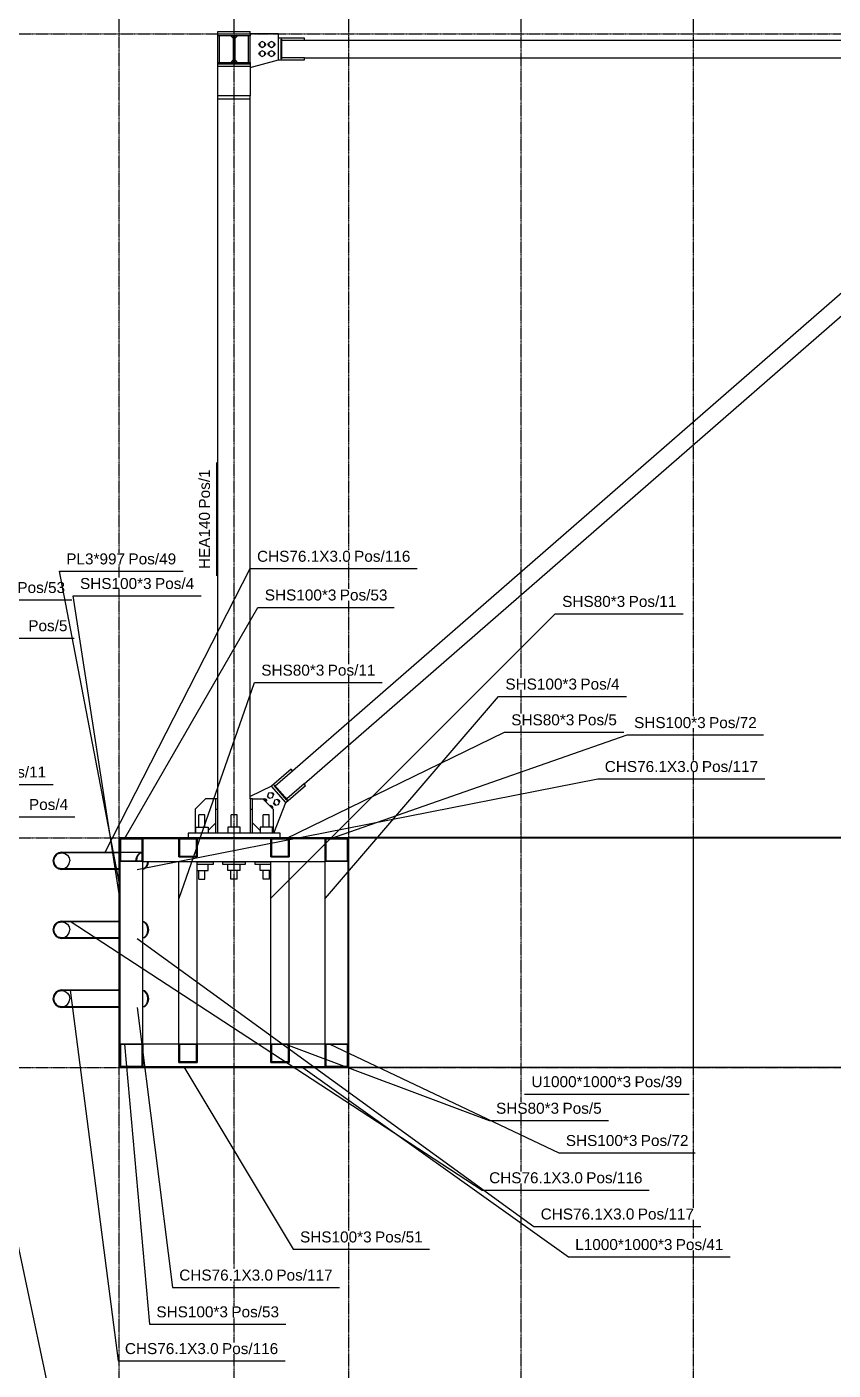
# Model space of a CAD drawing. Header units: millimetres. Extents: x -57554 to 16546, y 2142 to 98430.
# Drawn here: x -20998 to -17489, y 62188 to 68035 of the extents above; entities that cross this region are included whole.
import ezdxf

# ---------------------------------------------------------------- set-up
doc = ezdxf.new("R2010")
doc.units = ezdxf.units.MM
doc.linetypes.add('DXK_LINE_DOT3', pattern=[5.9187, 2.979, -0.9799, 0.9799, -0.9799])
doc.layers.add('S-Z2-A_TEXTUAL_ANNOTATION', color=7, linetype='Continuous')
doc.styles.add('Arial', font='ARIAL.TTF', dxfattribs={"height": 0.2})

msp = doc.modelspace()

# ---------------------------------------------------------------- linework, layer by layer
at = {"color": 1, "linetype": 'DXK_LINE_DOT3'}
for p, q in [((-20596.4, 58005), (-20596.4, 70505)), ((-20096.4, 58005), (-20096.4, 70505)), ((-19596.4, 58005), (-19596.4, 70505)), ((-18846.4, 58005), (-18846.4, 70505)), ((-18096.4, 58005), (-18096.4, 70505)), ((-32096.4, 68005), (-10096.4, 68005)), ((-32096.4, 64505), (-10096.4, 64505)), ((-32096.4, 63505), (-10096.4, 63505))]:
    msp.add_line(p, q, dxfattribs=at)
at = {"color": 2, "linetype": 'Continuous'}
for p, q in [((-20166.4, 68015), (-20026.4, 68015)), ((-20166.4, 68005), (-20166.4, 68015)), ((-20166.4, 67996.5), (-20166.4, 68005)), ((-20166.4, 68005), (-20026.4, 68005)), ((-20099.1, 67996.5), (-20166.4, 67996.5)), ((-20166.4, 67880.5), (-20166.4, 67996.5)), ((-20159.1, 67880.5), (-20159.1, 67996.5)), ((-20099.1, 67984.5), (-20111.1, 67996.5)), ((-20099.1, 67880.5), (-20099.1, 67996.5)), ((-20026.4, 67996.5), (-20093.6, 67996.5)), ((-20093.6, 67996.5), (-20093.6, 67880.5)), ((-20093.6, 67984.5), (-20081.6, 67996.5)), ((-20033.6, 67880.5), (-20033.6, 67996.5)), ((-20026.4, 68005), (-20026.4, 68015)), ((-20026.4, 68005), (-20026.4, 67996.5)), ((-19903.6, 68005), (-20026.4, 68005)), ((-20026.4, 67880.5), (-20026.4, 67996.5)), ((-19903.6, 67891), (-19903.6, 68005)), ((-19790.6, 67986), (-19903.6, 67986)), ((-19893.6, 67980.8), (-19893.6, 67896.2)), ((-19893.6, 67980.8), (-19890.6, 67980.8)), ((-19893.6, 67938.5), (-19890.6, 67938.5)), ((-19890.6, 67980.8), (-19890.6, 67896.2)), ((-19890.6, 67976.5), (-19790.6, 67976.5)), ((-19790.6, 67976.5), (-19790.6, 67986)), ((-19790.6, 67976.5), (-16645, 67976.5)), ((-20166.4, 67872), (-20166.4, 67880.5)), ((-20166.4, 67880.5), (-20099.1, 67880.5)), ((-20111.1, 67880.5), (-20099.1, 67892.5)), ((-20081.6, 67880.5), (-20093.6, 67892.5)), ((-20093.6, 67880.5), (-20026.4, 67880.5)), ((-20026.4, 67858.1), (-19903.6, 67891)), ((-20026.4, 67880.5), (-20026.4, 67872)), ((-19903.6, 67891), (-19790.6, 67891)), ((-19893.6, 67896.2), (-19890.6, 67896.2)), ((-19790.6, 67900.5), (-19890.6, 67900.5)), ((-19790.6, 67900.5), (-16645, 67900.5)), ((-19790.6, 67891), (-19790.6, 67900.5)), ((-20026.4, 67872), (-20166.4, 67872)), ((-20166.4, 67734.1), (-20166.4, 67872)), ((-20166.4, 67864.5), (-20026.4, 67864.5)), ((-20026.4, 67872), (-20026.4, 67734.1)), ((-20026.4, 67734.1), (-20166.4, 67734.1)), ((-20166.4, 67722), (-20166.4, 67734.1)), ((-20166.4, 64675), (-20166.4, 67722)), ((-20166.4, 67722), (-20026.4, 67722)), ((-20026.4, 67722), (-20026.4, 67734.1)), ((-20026.4, 64675), (-20026.4, 67722)), ((-19841.7, 64797.3), (-16598, 67623.6)), ((-19791.7, 64739.9), (-16548, 67566.2)), ((-19847.9, 64804.4), (-19933.1, 64730.2)), ((-19917.1, 64731.6), (-19841.7, 64797.3)), ((-19841.7, 64797.3), (-19847.9, 64804.4)), ((-19933.1, 64730.2), (-20026.4, 64684.6)), ((-19870.7, 64658.6), (-19933.1, 64730.2)), ((-19922.2, 64732.8), (-19919.9, 64734.8)), ((-19866.6, 64669.1), (-19922.2, 64732.8)), ((-19864.4, 64671.1), (-19919.9, 64734.8)), ((-19870.7, 64658.6), (-19785.5, 64732.8)), ((-19791.7, 64739.9), (-19867.1, 64674.3)), ((-19785.5, 64732.8), (-19791.7, 64739.9)), ((-20221.4, 64675), (-20266.4, 64630)), ((-20176.4, 64675), (-20221.4, 64675)), ((-20166.4, 64675), (-20176.4, 64675)), ((-20176.4, 64525), (-20176.4, 64675)), ((-20166.4, 64525), (-20166.4, 64675)), ((-20026.4, 64675), (-20026.4, 64525)), ((-20016.4, 64675), (-20026.4, 64675)), ((-20016.4, 64675), (-19971.4, 64675)), ((-20016.4, 64525), (-20016.4, 64675)), ((-19971.4, 64675), (-19926.4, 64630)), ((-19894.4, 64701), (-19892.1, 64702.9)), ((-19866.6, 64669.1), (-19864.4, 64671.1)), ((-20266.4, 64630), (-20266.4, 64525)), ((-20176.4, 64630), (-20166.4, 64630)), ((-20026.4, 64630), (-20016.4, 64630)), ((-19926.4, 64630), (-19926.4, 64525)), ((-19923.6, 64525), (-19870.7, 64658.6)), ((-20263.4, 64552), (-20209.4, 64552)), ((-20263.4, 64525), (-20263.4, 64552)), ((-20223.4, 64605), (-20249.4, 64605)), ((-20249.4, 64552), (-20249.4, 64605)), ((-20223.4, 64552), (-20223.4, 64605)), ((-20209.4, 64537), (-20176.4, 64570)), ((-20209.4, 64552), (-20209.4, 64525)), ((-20069.4, 64552), (-20123.4, 64552)), ((-20123.4, 64552), (-20123.4, 64525)), ((-20083.4, 64605), (-20109.4, 64605)), ((-20109.4, 64552), (-20109.4, 64605)), ((-20083.4, 64552), (-20083.4, 64605)), ((-20069.4, 64525), (-20069.4, 64552)), ((-20016.4, 64570), (-19983.4, 64537)), ((-19929.4, 64552), (-19983.4, 64552)), ((-19983.4, 64552), (-19983.4, 64525)), ((-19943.4, 64605), (-19969.4, 64605)), ((-19969.4, 64552), (-19969.4, 64605)), ((-19943.4, 64552), (-19943.4, 64605)), ((-19929.4, 64525), (-19929.4, 64552)), ((-20596.4, 64503.5), (-20596.4, 64506.5)), ((-20596.4, 64506.5), (-19596.4, 64506.5)), ((-20593.4, 64505), (-20596.4, 64505)), ((-20596.4, 64505), (-20596.4, 63508)), ((-20596.4, 63505), (-20596.4, 64505)), ((-20596.4, 64505), (-20593.4, 64505)), ((-20596.4, 64503.5), (-19596.4, 64503.5)), ((-20593.4, 63508), (-20593.4, 64505)), ((-20593.4, 64505), (-20593.4, 63508)), ((-20593.4, 64402), (-20593.4, 64502)), ((-20593.4, 64502), (-20493.4, 64502)), ((-20496.4, 64499), (-20590.4, 64499)), ((-20590.4, 64499), (-20590.4, 64405)), ((-20496.4, 64405), (-20496.4, 64499)), ((-20493.4, 64502), (-20493.4, 64402)), ((-20493.4, 64502), (-20336.4, 64502)), ((-20336.4, 64422), (-20336.4, 64502)), ((-20336.4, 64502), (-20256.4, 64502)), ((-20259.4, 64499), (-20333.4, 64499)), ((-20333.4, 64499), (-20333.4, 64425)), ((-19896.4, 64525), (-20296.4, 64525)), ((-20296.4, 64525), (-20296.4, 64506.5)), ((-20259.4, 64425), (-20259.4, 64499)), ((-20256.4, 64502), (-19936.4, 64502)), ((-20256.4, 64502), (-20256.4, 64422)), ((-20249.4, 64502), (-20249.4, 64503.5)), ((-20223.4, 64502), (-20223.4, 64503.5)), ((-20109.4, 64502), (-20109.4, 64503.5)), ((-20083.4, 64502), (-20083.4, 64503.5)), ((-19969.4, 64502), (-19969.4, 64503.5)), ((-19943.4, 64502), (-19943.4, 64503.5)), ((-19936.4, 64422), (-19936.4, 64502)), ((-19936.4, 64502), (-19856.4, 64502)), ((-19859.4, 64499), (-19933.4, 64499)), ((-19933.4, 64499), (-19933.4, 64425)), ((-19896.4, 64506.5), (-19896.4, 64525)), ((-19859.4, 64425), (-19859.4, 64499)), ((-19856.4, 64502), (-19856.4, 64422)), ((-19856.4, 64502), (-19699.4, 64502)), ((-19699.4, 64402), (-19699.4, 64502)), ((-19699.4, 64502), (-19599.4, 64502)), ((-19602.4, 64499), (-19696.4, 64499)), ((-19696.4, 64499), (-19696.4, 64405)), ((-19602.4, 64405), (-19602.4, 64499)), ((-19599.4, 63508), (-19599.4, 64505)), ((-19599.4, 64505), (-19596.4, 64505)), ((-19599.4, 64502), (-19599.4, 64402)), ((-18096.4, 64506.5), (-19596.4, 64506.5)), ((-19596.4, 64506.5), (-19596.4, 64503.5)), ((-19596.4, 64503.5), (-19596.4, 64506.5)), ((-18096.4, 64505), (-19596.4, 64505)), ((-19596.4, 63505), (-19596.4, 64505)), ((-19596.4, 63505), (-19596.4, 64505)), ((-18096.4, 64503.5), (-19596.4, 64503.5)), ((-16596.4, 64506.5), (-18096.4, 64506.5)), ((-18096.4, 64506.5), (-18096.4, 64503.5)), ((-18096.4, 64506.5), (-18096.4, 64503.5)), ((-16596.4, 64505), (-18096.4, 64505)), ((-18096.4, 63505), (-18096.4, 64505)), ((-18096.4, 63505), (-18096.4, 64505)), ((-16596.4, 64503.5), (-18096.4, 64503.5)), ((-20846.4, 64443.1), (-20860.9, 64440.2)), ((-20859.8, 64437.4), (-20846.4, 64440.1)), ((-20846.4, 64443.1), (-20596.4, 64443.1)), ((-20846.4, 64440.1), (-20833, 64437.4)), ((-20596.4, 64440.1), (-20846.4, 64440.1)), ((-20833, 64437.4), (-20821.6, 64429.8)), ((-20596.4, 64443.1), (-20596.4, 64440.1)), ((-20590.4, 64443.1), (-20496.4, 64443.1)), ((-20521.3, 64419.6), (-20515.5, 64431.9)), ((-20515.5, 64431.9), (-20506.7, 64440.2)), ((-20505.9, 64437.4), (-20514, 64429.8)), ((-20506.7, 64440.2), (-20496.4, 64443.1)), ((-20496.4, 64440.1), (-20505.9, 64437.4)), ((-20846.4, 64369.9), (-20859.8, 64372.6)), ((-20846.4, 64369.9), (-20833, 64372.6)), ((-20833, 64372.6), (-20821.6, 64380.2)), ((-20821.6, 64429.8), (-20814, 64418.4)), ((-20821.6, 64380.2), (-20814, 64391.6)), ((-20814, 64418.4), (-20811.3, 64405)), ((-20814, 64391.6), (-20811.3, 64405)), ((-20493.4, 64402), (-20593.4, 64402)), ((-20590.4, 64405), (-20496.4, 64405)), ((-20523.4, 64405), (-20521.3, 64419.6)), ((-20519.4, 64418.4), (-20521.3, 64405)), ((-20514, 64429.8), (-20519.4, 64418.4)), ((-20493.4, 63608), (-20493.4, 64402)), ((-20493.4, 64402), (-19699.4, 64402)), ((-20493.4, 64370.8), (-20486.8, 64372.6)), ((-20486.8, 64372.6), (-20478.8, 64380.2)), ((-20477.3, 64378.1), (-20486, 64369.8)), ((-20478.8, 64380.2), (-20473.4, 64391.6)), ((-20471.4, 64390.4), (-20477.3, 64378.1)), ((-20473.4, 64391.6), (-20471.9, 64402)), ((-20469.8, 64402), (-20471.4, 64390.4)), ((-20336.4, 64422), (-20256.4, 64422)), ((-20336.4, 63608), (-20336.4, 64402)), ((-20333.4, 64425), (-20259.4, 64425)), ((-20256.4, 63608), (-20256.4, 64402)), ((-20186.4, 64400), (-20256.4, 64400)), ((-20256.4, 64390), (-20186.4, 64390)), ((-20249.9, 64400), (-20249.9, 64402)), ((-20222.9, 64400), (-20222.9, 64402)), ((-20209.4, 64363), (-20209.4, 64390)), ((-20186.4, 64390), (-20186.4, 64400)), ((-20046.4, 64400), (-20146.4, 64400)), ((-20146.4, 64400), (-20146.4, 64390)), ((-20146.4, 64390), (-20046.4, 64390)), ((-20123.4, 64363), (-20123.4, 64390)), ((-20109.9, 64400), (-20109.9, 64402)), ((-20082.9, 64400), (-20082.9, 64402)), ((-20069.4, 64363), (-20069.4, 64390)), ((-20046.4, 64390), (-20046.4, 64400)), ((-19936.4, 64400), (-20006.4, 64400)), ((-20006.4, 64400), (-20006.4, 64390)), ((-20006.4, 64390), (-19936.4, 64390)), ((-19983.4, 64363), (-19983.4, 64390)), ((-19969.9, 64400), (-19969.9, 64402)), ((-19942.9, 64400), (-19942.9, 64402)), ((-19936.4, 64422), (-19856.4, 64422)), ((-19936.4, 63608), (-19936.4, 64402)), ((-19933.4, 64425), (-19859.4, 64425)), ((-19856.4, 63608), (-19856.4, 64402)), ((-19699.4, 63608), (-19699.4, 64402)), ((-19599.4, 64402), (-19699.4, 64402)), ((-19696.4, 64405), (-19602.4, 64405)), ((-20860.9, 64369.8), (-20846.4, 64366.9)), ((-20596.4, 64369.9), (-20846.4, 64369.9)), ((-20596.4, 64366.9), (-20846.4, 64366.9)), ((-20596.4, 64366.9), (-20596.4, 64369.9)), ((-20486, 64369.8), (-20493.4, 64367.8)), ((-20256.4, 64363), (-20255.5, 64363)), ((-20255.5, 64363), (-20209.4, 64363)), ((-20249.9, 64325), (-20249.9, 64363)), ((-20249.9, 64325), (-20222.9, 64325)), ((-20222.9, 64325), (-20222.9, 64363)), ((-20069.4, 64363), (-20123.4, 64363)), ((-20109.9, 64325), (-20109.9, 64363)), ((-20082.9, 64325), (-20109.9, 64325)), ((-20082.9, 64325), (-20082.9, 64363)), ((-19936.4, 64363), (-19983.4, 64363)), ((-19969.9, 64325), (-19969.9, 64363)), ((-19942.9, 64325), (-19969.9, 64325)), ((-19942.9, 64325), (-19942.9, 64363)), ((-20846.4, 64143.1), (-20860.9, 64140.2)), ((-20859.8, 64137.4), (-20846.4, 64140.1)), ((-20846.4, 64143.1), (-20596.4, 64143.1)), ((-20846.4, 64140.1), (-20833, 64137.4)), ((-20596.4, 64140.1), (-20846.4, 64140.1)), ((-20596.4, 64143.1), (-20596.4, 64140.1)), ((-20493.4, 64142.2), (-20486, 64140.2)), ((-20486.8, 64137.4), (-20493.4, 64139.2)), ((-20486, 64140.2), (-20477.3, 64131.9)), ((-20833, 64137.4), (-20821.6, 64129.8)), ((-20833, 64072.6), (-20821.6, 64080.2)), ((-20821.6, 64129.8), (-20814, 64118.4)), ((-20821.6, 64080.2), (-20814, 64091.6)), ((-20814, 64118.4), (-20811.3, 64105)), ((-20814, 64091.6), (-20811.3, 64105)), ((-20478.8, 64129.8), (-20486.8, 64137.4)), ((-20486.8, 64072.6), (-20478.8, 64080.2)), ((-20473.4, 64118.4), (-20478.8, 64129.8)), ((-20478.8, 64080.2), (-20473.4, 64091.6)), ((-20477.3, 64131.9), (-20471.4, 64119.6)), ((-20471.4, 64090.4), (-20477.3, 64078.1)), ((-20471.5, 64105), (-20473.4, 64118.4)), ((-20473.4, 64091.6), (-20471.5, 64105)), ((-20471.4, 64119.6), (-20469.3, 64105)), ((-20469.3, 64105), (-20471.4, 64090.4)), ((-20860.9, 64069.8), (-20846.4, 64066.9)), ((-20846.4, 64069.9), (-20859.8, 64072.6)), ((-20846.4, 64069.9), (-20833, 64072.6)), ((-20596.4, 64069.9), (-20846.4, 64069.9)), ((-20596.4, 64066.9), (-20846.4, 64066.9)), ((-20596.4, 64066.9), (-20596.4, 64069.9)), ((-20493.4, 64070.8), (-20486.8, 64072.6)), ((-20486, 64069.8), (-20493.4, 64067.8)), ((-20477.3, 64078.1), (-20486, 64069.8)), ((-20846.4, 63843.1), (-20860.9, 63840.2)), ((-20859.8, 63837.4), (-20846.4, 63840.1)), ((-20846.4, 63843.1), (-20596.4, 63843.1)), ((-20846.4, 63840.1), (-20833, 63837.4)), ((-20596.4, 63840.1), (-20846.4, 63840.1)), ((-20833, 63837.4), (-20821.6, 63829.8)), ((-20821.6, 63829.8), (-20814, 63818.4)), ((-20821.6, 63780.2), (-20814, 63791.6)), ((-20814, 63818.4), (-20811.3, 63805)), ((-20814, 63791.6), (-20811.3, 63805)), ((-20596.4, 63843.1), (-20596.4, 63840.1)), ((-20493.4, 63842.2), (-20486, 63840.2)), ((-20486.8, 63837.4), (-20493.4, 63839.2)), ((-20478.8, 63829.8), (-20486.8, 63837.4)), ((-20486, 63840.2), (-20477.3, 63831.9)), ((-20473.4, 63818.4), (-20478.8, 63829.8)), ((-20478.8, 63780.2), (-20473.4, 63791.6)), ((-20477.3, 63831.9), (-20471.4, 63819.6)), ((-20471.4, 63790.4), (-20477.3, 63778.1)), ((-20471.5, 63805), (-20473.4, 63818.4)), ((-20473.4, 63791.6), (-20471.5, 63805)), ((-20471.4, 63819.6), (-20469.3, 63805)), ((-20469.3, 63805), (-20471.4, 63790.4)), ((-20860.9, 63769.8), (-20846.4, 63766.9)), ((-20846.4, 63769.9), (-20859.8, 63772.6)), ((-20846.4, 63769.9), (-20833, 63772.6)), ((-20596.4, 63769.9), (-20846.4, 63769.9)), ((-20596.4, 63766.9), (-20846.4, 63766.9)), ((-20833, 63772.6), (-20821.6, 63780.2)), ((-20596.4, 63766.9), (-20596.4, 63769.9)), ((-20493.4, 63770.8), (-20486.8, 63772.6)), ((-20486, 63769.8), (-20493.4, 63767.8)), ((-20486.8, 63772.6), (-20478.8, 63780.2)), ((-20477.3, 63778.1), (-20486, 63769.8)), ((-20593.4, 63508), (-20593.4, 63608)), ((-20593.4, 63608), (-20493.4, 63608)), ((-20496.4, 63605), (-20590.4, 63605)), ((-20590.4, 63605), (-20590.4, 63511)), ((-20496.4, 63511), (-20496.4, 63605)), ((-20493.4, 63608), (-20493.4, 63508)), ((-20493.4, 63608), (-20336.4, 63608)), ((-20336.4, 63528), (-20336.4, 63608)), ((-20336.4, 63608), (-20256.4, 63608)), ((-20259.4, 63605), (-20333.4, 63605)), ((-20333.4, 63605), (-20333.4, 63531)), ((-20259.4, 63531), (-20259.4, 63605)), ((-20256.4, 63608), (-20256.4, 63528)), ((-20256.4, 63608), (-19936.4, 63608)), ((-19936.4, 63528), (-19936.4, 63608)), ((-19936.4, 63608), (-19856.4, 63608)), ((-19859.4, 63605), (-19933.4, 63605)), ((-19933.4, 63605), (-19933.4, 63531)), ((-19859.4, 63531), (-19859.4, 63605)), ((-19856.4, 63608), (-19856.4, 63528)), ((-19856.4, 63608), (-19699.4, 63608)), ((-19699.4, 63508), (-19699.4, 63608)), ((-19699.4, 63608), (-19599.4, 63608)), ((-19602.4, 63605), (-19696.4, 63605)), ((-19696.4, 63605), (-19696.4, 63511)), ((-19602.4, 63511), (-19602.4, 63605)), ((-19599.4, 63608), (-19599.4, 63508)), ((-20596.4, 63508), (-20593.4, 63508)), ((-19596.4, 63508), (-20596.4, 63508)), ((-20596.4, 63505), (-20596.4, 63508)), ((-19596.4, 63505), (-20596.4, 63505)), ((-20596.4, 63505), (-19596.4, 63505)), ((-20593.4, 63508), (-19599.4, 63508)), ((-20493.4, 63508), (-20593.4, 63508)), ((-20590.4, 63511), (-20496.4, 63511)), ((-20336.4, 63528), (-20256.4, 63528)), ((-20333.4, 63531), (-20259.4, 63531)), ((-19936.4, 63528), (-19856.4, 63528)), ((-19933.4, 63531), (-19859.4, 63531)), ((-19599.4, 63508), (-19699.4, 63508)), ((-19696.4, 63511), (-19602.4, 63511)), ((-19596.4, 63505), (-19596.4, 63508)), ((-18096.4, 63505), (-19596.4, 63505)), ((-16596.4, 63505), (-18096.4, 63505))]:
    msp.add_line(p, q, dxfattribs=at)
at = {"color": 6, "linetype": 'Continuous'}
for p, q in [((-19988.1, 67958.5), (-19987.6, 67961.2)), ((-19987.6, 67955.8), (-19988.1, 67958.5)), ((-19987.6, 67961.2), (-19986.1, 67963.4)), ((-19986.1, 67953.6), (-19987.6, 67955.8)), ((-19986.1, 67963.4), (-19984.6, 67964.4)), ((-19984.6, 67952.6), (-19986.1, 67953.6)), ((-19973.6, 67971.2), (-19984.6, 67964.9)), ((-19984.6, 67964.9), (-19984.6, 67952.1)), ((-19984.6, 67952.1), (-19973.6, 67945.8)), ((-19962.6, 67964.9), (-19973.6, 67971.2)), ((-19973.6, 67945.8), (-19962.6, 67952.1)), ((-19962.6, 67952.1), (-19962.6, 67964.9)), ((-19962.6, 67964.4), (-19961.2, 67963.4)), ((-19961.2, 67953.6), (-19962.6, 67952.6)), ((-19961.2, 67963.4), (-19959.7, 67961.2)), ((-19959.7, 67955.8), (-19961.2, 67953.6)), ((-19959.7, 67961.2), (-19959.1, 67958.5)), ((-19959.1, 67958.5), (-19959.7, 67955.8)), ((-19948.1, 67958.5), (-19947.6, 67961.2)), ((-19947.6, 67955.8), (-19948.1, 67958.5)), ((-19947.6, 67961.2), (-19946.1, 67963.4)), ((-19946.1, 67953.6), (-19947.6, 67955.8)), ((-19946.1, 67963.4), (-19944.6, 67964.4)), ((-19944.6, 67952.6), (-19946.1, 67953.6)), ((-19933.6, 67971.2), (-19944.6, 67964.9)), ((-19944.6, 67964.9), (-19944.6, 67952.1)), ((-19944.6, 67952.1), (-19933.6, 67945.8)), ((-19922.6, 67964.9), (-19933.6, 67971.2)), ((-19933.6, 67945.8), (-19922.6, 67952.1)), ((-19922.6, 67952.1), (-19922.6, 67964.9)), ((-19922.6, 67964.4), (-19921.2, 67963.4)), ((-19921.2, 67953.6), (-19922.6, 67952.6)), ((-19921.2, 67963.4), (-19919.7, 67961.2)), ((-19919.7, 67955.8), (-19921.2, 67953.6)), ((-19919.7, 67961.2), (-19919.1, 67958.5)), ((-19919.1, 67958.5), (-19919.7, 67955.8)), ((-19988.1, 67918.5), (-19987.6, 67921.2)), ((-19987.6, 67915.8), (-19988.1, 67918.5)), ((-19987.6, 67921.2), (-19986.1, 67923.4)), ((-19986.1, 67913.6), (-19987.6, 67915.8)), ((-19986.1, 67923.4), (-19984.6, 67924.4)), ((-19984.6, 67912.6), (-19986.1, 67913.6)), ((-19973.6, 67931.2), (-19984.6, 67924.9)), ((-19984.6, 67924.9), (-19984.6, 67912.1)), ((-19984.6, 67912.1), (-19973.6, 67905.8)), ((-19962.6, 67924.9), (-19973.6, 67931.2)), ((-19973.6, 67905.8), (-19962.6, 67912.1)), ((-19962.6, 67912.1), (-19962.6, 67924.9)), ((-19962.6, 67924.4), (-19961.2, 67923.4)), ((-19961.2, 67913.6), (-19962.6, 67912.6)), ((-19961.2, 67923.4), (-19959.7, 67921.2)), ((-19959.7, 67915.8), (-19961.2, 67913.6)), ((-19959.7, 67921.2), (-19959.1, 67918.5)), ((-19959.1, 67918.5), (-19959.7, 67915.8)), ((-19948.1, 67918.5), (-19947.6, 67921.2)), ((-19947.6, 67915.8), (-19948.1, 67918.5)), ((-19947.6, 67921.2), (-19946.1, 67923.4)), ((-19946.1, 67913.6), (-19947.6, 67915.8)), ((-19946.1, 67923.4), (-19944.6, 67924.4)), ((-19944.6, 67912.6), (-19946.1, 67913.6)), ((-19933.6, 67931.2), (-19944.6, 67924.9)), ((-19944.6, 67924.9), (-19944.6, 67912.1)), ((-19944.6, 67912.1), (-19933.6, 67905.8)), ((-19922.6, 67924.9), (-19933.6, 67931.2)), ((-19933.6, 67905.8), (-19922.6, 67912.1)), ((-19922.6, 67912.1), (-19922.6, 67924.9)), ((-19922.6, 67924.4), (-19921.2, 67923.4)), ((-19921.2, 67913.6), (-19922.6, 67912.6)), ((-19921.2, 67923.4), (-19919.7, 67921.2)), ((-19919.7, 67915.8), (-19921.2, 67913.6)), ((-19919.7, 67921.2), (-19919.1, 67918.5)), ((-19919.1, 67918.5), (-19919.7, 67915.8)), ((-19963.7, 64675.5), (-19970.5, 64674.2)), ((-19955.4, 64665.9), (-19963.7, 64675.5)), ((-19963.4, 64675.2), (-19961.7, 64675.4)), ((-19961.7, 64675.4), (-19959.1, 64674.7)), ((-19959.1, 64674.7), (-19956.9, 64673)), ((-19957.2, 64660.8), (-19955.4, 64665.9)), ((-19956.9, 64673), (-19955.6, 64670.7)), ((-19955.2, 64667.9), (-19955.7, 64666.3)), ((-19955.6, 64670.7), (-19955.2, 64667.9)), ((-19950.3, 64685.3), (-19949.9, 64687)), ((-19950, 64682.6), (-19950.3, 64685.3)), ((-19946, 64699.4), (-19950.2, 64687.3)), ((-19950.2, 64687.3), (-19941.8, 64677.8)), ((-19948.6, 64680.2), (-19950, 64682.6)), ((-19946.5, 64678.6), (-19948.6, 64680.2)), ((-19943.8, 64677.9), (-19946.5, 64678.6)), ((-19933.6, 64701.8), (-19946, 64699.4)), ((-19942.1, 64678.1), (-19943.8, 64677.9)), ((-19941.8, 64677.8), (-19929.4, 64680.2)), ((-19925.2, 64692.2), (-19933.6, 64701.8)), ((-19933.3, 64701.5), (-19931.6, 64701.7)), ((-19931.6, 64701.7), (-19928.9, 64701)), ((-19929.4, 64680.2), (-19925.2, 64692.2)), ((-19928.9, 64701), (-19926.8, 64699.3)), ((-19926.8, 64699.3), (-19925.4, 64696.9)), ((-19925.1, 64694.2), (-19925.5, 64692.5)), ((-19925.4, 64696.9), (-19925.1, 64694.2)), ((-19919.8, 64669.2), (-19923.9, 64657.2)), ((-19907.3, 64671.6), (-19919.8, 64669.2)), ((-19899, 64662.1), (-19907.3, 64671.6)), ((-19907, 64671.3), (-19905.3, 64671.5)), ((-19905.3, 64671.5), (-19902.6, 64670.8)), ((-19902.6, 64670.8), (-19900.5, 64669.1)), ((-19900.5, 64669.1), (-19899.1, 64666.8)), ((-19898.8, 64664.1), (-19899.2, 64662.4)), ((-19899.1, 64666.8), (-19898.8, 64664.1)), ((-19937.5, 64645.4), (-19941, 64644.7)), ((-19929.1, 64635.8), (-19937.5, 64645.4)), ((-19937.2, 64645), (-19935.4, 64645.3)), ((-19935.4, 64645.3), (-19932.8, 64644.5)), ((-19932.8, 64644.5), (-19930.6, 64642.9)), ((-19930.6, 64642.9), (-19929.3, 64640.5)), ((-19929.9, 64633.5), (-19929.1, 64635.8)), ((-19928.9, 64637.8), (-19929.4, 64636.1)), ((-19929.3, 64640.5), (-19928.9, 64637.8)), ((-19924.1, 64655.2), (-19923.6, 64656.9)), ((-19923.7, 64652.5), (-19924.1, 64655.2)), ((-19923.9, 64657.2), (-19915.5, 64647.6)), ((-19922.4, 64650.1), (-19923.7, 64652.5)), ((-19920.2, 64648.4), (-19922.4, 64650.1)), ((-19917.6, 64647.7), (-19920.2, 64648.4)), ((-19915.8, 64647.9), (-19917.6, 64647.7)), ((-19915.5, 64647.6), (-19903.1, 64650)), ((-19903.1, 64650), (-19899, 64662.1))]:
    msp.add_line(p, q, dxfattribs=at)
at = {"color": 2, "linetype": 'Continuous'}
for centre, radius in [((-20846.4, 64405), 38), ((-20846.4, 64405), 35.1), ((-20846.4, 64105), 38), ((-20846.4, 64105), 35.1), ((-20846.4, 63805), 38), ((-20846.4, 63805), 35.1)]:
    msp.add_arc(centre, radius, 112.5, 247.5, dxfattribs=at)
at = {"layer": 'S-Z2-A_TEXTUAL_ANNOTATION'}
for p, q in [((-20171.4, 65645), (-20171.4, 66138.6)), ((-20656.8, 64442.6), (-20026.4, 65676.8)), ((-20026.4, 65676.8), (-19299.4, 65676.8)), ((-21395.6, 65540.9), (-20802, 65540.9)), ((-20592.9, 64242.9), (-20796.8, 65558.3)), ((-20796.8, 65558.3), (-20240.2, 65558.3)), ((-19992.6, 65508.3), (-19399, 65508.3)), ((-18698.5, 65480.3), (-18141.9, 65480.3)), ((-21311.1, 65374.6), (-20791.6, 65374.6)), ((-20335.9, 64242.9), (-20008, 65181.1)), ((-20008, 65181.1), (-19451.4, 65181.1)), ((-19698.9, 64242.9), (-18945.6, 65120.6)), ((-18945.6, 65120.6), (-18389, 65120.6)), ((-19872.7, 64501.5), (-18920.1, 64965.1)), ((-18920.1, 64965.1), (-18400.6, 64965.1)), ((-18385.5, 64952.9), (-17791.8, 64952.9)), ((-21440.9, 64737.9), (-20884.3, 64737.9)), ((-20518.6, 64367.4), (-18513.2, 64761.7)), ((-18513.2, 64761.7), (-17786.2, 64761.7)), ((-21345.3, 64596.5), (-20788.7, 64596.5)), ((-21383.8, 64367.4), (-20896.7, 62068.2)), ((-20809, 64142.6), (-19016.4, 62971.8)), ((-20809, 63842.6), (-20601.4, 62228.2)), ((-20518.6, 63767.4), (-20364.9, 62548.2)), ((-20573.1, 63607.5), (-20464.5, 62388.2)), ((-19872.7, 63607.5), (-18986.3, 63274.3)), ((-20314.3, 63508.5), (-19839.3, 62714.2)), ((-18832.4, 63390), (-18116.4, 63390)), ((-18986.3, 63274.3), (-18466.8, 63274.3)), ((-18682.7, 63133.9), (-18089.1, 63133.9)), ((-19016.4, 62971.8), (-18289.4, 62971.8)), ((-18792.1, 62814), (-18065.1, 62814)), ((-19839.3, 62714.2), (-19245.6, 62714.2)), ((-18641.7, 62681.1), (-17936.8, 62681.1)), ((-20364.9, 62548.2), (-19637.9, 62548.2)), ((-20464.5, 62388.2), (-19870.9, 62388.2)), ((-20601.4, 62228.2), (-19874.4, 62228.2))]:
    msp.add_line(p, q, dxfattribs=at)

# ---------------------------------------------------------------- wipeouts: each hides what was drawn before it
for points in [[(-20832, 65570.9), (-20832, 65620.9), (-21039.4, 65620.9), (-21039.4, 65570.9)], [(-20914.3, 64767.9), (-20914.3, 64817.9), (-21121.8, 64817.9), (-21121.8, 64767.9)], [(-18368.8, 63420), (-18368.8, 63470), (-18802.4, 63470), (-18802.4, 63420)], [(-18189.3, 62711.1), (-18189.3, 62761.1), (-18611.7, 62761.1), (-18611.7, 62711.1)]]:
    msp.add_wipeout(points).dxf.layer = 'S-Z2-A_TEXTUAL_ANNOTATION'

# ---------------------------------------------------------------- next in the draw order: texts
at = {"layer": 'S-Z2-A_TEXTUAL_ANNOTATION', "style": 'Arial'}
for s, p in [('Pos/53', (-21039.4, 65570.9)), ('Pos/11', (-21121.8, 64767.9))]:
    msp.add_text(s, height=47.75, dxfattribs=at).set_placement(p)

# ---------------------------------------------------------------- next in the draw order: wipeouts: each hides what was drawn before it
for points in [[(-20201.4, 65923.2), (-20251.4, 65923.2), (-20251.4, 65675), (-20201.4, 65675)], [(-20571, 65695.4), (-20571, 65745.4), (-20826.7, 65745.4), (-20826.7, 65695.4)], [(-19589, 65706.8), (-19589, 65756.8), (-19996.4, 65756.8), (-19996.4, 65706.8)], [(-20455.6, 65588.3), (-20455.6, 65638.3), (-20766.8, 65638.3), (-20766.8, 65588.3)], [(-19651.4, 65538.3), (-19651.4, 65588.3), (-19962.6, 65588.3), (-19962.6, 65538.3)], [(-18394.3, 65510.3), (-18394.3, 65560.3), (-18668.5, 65560.3), (-18668.5, 65510.3)], [(-20821.6, 65404.6), (-20821.6, 65454.6), (-20992, 65454.6), (-20992, 65404.6)], [(-19703.9, 65211.1), (-19703.9, 65261.1), (-19978, 65261.1), (-19978, 65211.1)], [(-18044.3, 64982.9), (-18044.3, 65032.9), (-18355.5, 65032.9), (-18355.5, 64982.9)], [(-18075.7, 64791.7), (-18075.7, 64841.7), (-18483.2, 64841.7), (-18483.2, 64791.7)], [(-20818.7, 64626.5), (-20818.7, 64676.5), (-20989.1, 64676.5), (-20989.1, 64626.5)], [(-18146.4, 63420), (-18146.4, 63470), (-18353.8, 63470), (-18353.8, 63420)], [(-18682.2, 63304.3), (-18682.2, 63354.3), (-18956.3, 63354.3), (-18956.3, 63304.3)], [(-19498.1, 62744.2), (-19498.1, 62794.2), (-19809.3, 62794.2), (-19809.3, 62744.2)], [(-17966.8, 62711.1), (-17966.8, 62761.1), (-18174.3, 62761.1), (-18174.3, 62711.1)], [(-19927.4, 62578.2), (-19927.4, 62628.2), (-20334.9, 62628.2), (-20334.9, 62578.2)], [(-20123.4, 62418.2), (-20123.4, 62468.2), (-20434.5, 62468.2), (-20434.5, 62418.2)], [(-20164, 62258.2), (-20164, 62308.2), (-20571.4, 62308.2), (-20571.4, 62258.2)]]:
    msp.add_wipeout(points).dxf.layer = 'S-Z2-A_TEXTUAL_ANNOTATION'

# ---------------------------------------------------------------- next in the draw order: linework, layer by layer
at = {"layer": 'S-Z2-A_TEXTUAL_ANNOTATION'}
for p, q in [((-20595.5, 64305.3), (-20856.7, 65665.4)), ((-20573.1, 64501.5), (-19992.6, 65508.3)), ((-19679.1, 64501.5), (-18385.5, 64952.9))]:
    msp.add_line(p, q, dxfattribs=at)

# ---------------------------------------------------------------- next in the draw order: texts
at = {"layer": 'S-Z2-A_TEXTUAL_ANNOTATION', "style": 'Arial'}
for s, height, p in [('Pos/5', 47.75, (-20992, 65404.6)), ('Pos/4', 47.75, (-20989.1, 64626.5)), ('U1000*1000*3', 47.754, (-18802.4, 63420)), ('Pos/39', 47.75, (-18353.8, 63420)), ('L1000*1000*3', 47.754, (-18611.7, 62711.1)), ('Pos/41', 47.75, (-18174.3, 62711.1))]:
    msp.add_text(s, height=height, dxfattribs=at).set_placement(p)

# ---------------------------------------------------------------- next in the draw order: wipeouts: each hides what was drawn before it
for points in [[(-20201.4, 66108.6), (-20251.4, 66108.6), (-20251.4, 65938.2), (-20201.4, 65938.2)], [(-20348.5, 65695.4), (-20348.5, 65745.4), (-20556, 65745.4), (-20556, 65695.4)], [(-19329.4, 65706.8), (-19329.4, 65756.8), (-19574, 65756.8), (-19574, 65706.8)], [(-20270.2, 65588.3), (-20270.2, 65638.3), (-20440.6, 65638.3), (-20440.6, 65588.3)], [(-19429, 65538.3), (-19429, 65588.3), (-19636.4, 65588.3), (-19636.4, 65538.3)], [(-18171.9, 65510.3), (-18171.9, 65560.3), (-18379.3, 65560.3), (-18379.3, 65510.3)], [(-19481.4, 65211.1), (-19481.4, 65261.1), (-19688.9, 65261.1), (-19688.9, 65211.1)], [(-17821.8, 64982.9), (-17821.8, 65032.9), (-18029.3, 65032.9), (-18029.3, 64982.9)], [(-17816.2, 64791.7), (-17816.2, 64841.7), (-18060.7, 64841.7), (-18060.7, 64791.7)], [(-18496.8, 63304.3), (-18496.8, 63354.3), (-18667.2, 63354.3), (-18667.2, 63304.3)], [(-19275.6, 62744.2), (-19275.6, 62794.2), (-19483.1, 62794.2), (-19483.1, 62744.2)], [(-19667.9, 62578.2), (-19667.9, 62628.2), (-19912.4, 62628.2), (-19912.4, 62578.2)], [(-19900.9, 62418.2), (-19900.9, 62468.2), (-20108.4, 62468.2), (-20108.4, 62418.2)], [(-19904.4, 62258.2), (-19904.4, 62308.2), (-20149, 62308.2), (-20149, 62258.2)]]:
    msp.add_wipeout(points).dxf.layer = 'S-Z2-A_TEXTUAL_ANNOTATION'

# ---------------------------------------------------------------- next in the draw order: linework, layer by layer
at = {"layer": 'S-Z2-A_TEXTUAL_ANNOTATION'}
for p, q in [((-20856.7, 65665.4), (-20318.5, 65665.4)), ((-19935.9, 64242.9), (-18698.5, 65480.3)), ((-20518.6, 64067.4), (-18792.1, 62814)), ((-19679.1, 63607.5), (-18682.7, 63133.9)), ((-19796.7, 63505.5), (-18641.7, 62681.1))]:
    msp.add_line(p, q, dxfattribs=at)

# ---------------------------------------------------------------- next in the draw order: texts
at = {"layer": 'S-Z2-A_TEXTUAL_ANNOTATION', "style": 'Arial'}
for s, p in [('Pos/1', (-20201.4, 65938.2)), ('HEA140', (-20201.4, 65675))]:
    msp.add_text(s, height=47.75, rotation=90.00021, dxfattribs=at).set_placement(p)
for s, height, p in [('PL3*997', 47.75, (-20826.7, 65695.4)), ('Pos/49', 47.75, (-20556, 65695.4)), ('CHS76.1X3.0', 47.754, (-19996.4, 65706.8)), ('Pos/116', 47.75, (-19574, 65706.8)), ('SHS100*3', 47.75, (-20766.8, 65588.3)), ('Pos/4', 47.75, (-20440.6, 65588.3)), ('SHS100*3', 47.75, (-19962.6, 65538.3)), ('Pos/53', 47.75, (-19636.4, 65538.3)), ('SHS80*3', 47.75, (-18668.5, 65510.3)), ('Pos/11', 47.75, (-18379.3, 65510.3)), ('SHS80*3', 47.75, (-19978, 65211.1)), ('Pos/11', 47.75, (-19688.9, 65211.1)), ('SHS100*3', 47.75, (-18355.5, 64982.9)), ('Pos/72', 47.75, (-18029.3, 64982.9)), ('CHS76.1X3.0', 47.754, (-18483.2, 64791.7)), ('Pos/117', 47.75, (-18060.7, 64791.7)), ('SHS80*3', 47.75, (-18956.3, 63304.3)), ('Pos/5', 47.75, (-18667.2, 63304.3)), ('Pos/51', 47.75, (-19483.1, 62744.2)), ('SHS100*3', 47.75, (-19809.3, 62744.2)), ('CHS76.1X3.0', 47.754, (-20334.9, 62578.2)), ('Pos/117', 47.75, (-19912.4, 62578.2)), ('SHS100*3', 47.75, (-20434.5, 62418.2)), ('Pos/53', 47.75, (-20108.4, 62418.2)), ('CHS76.1X3.0', 47.754, (-20571.4, 62258.2)), ('Pos/116', 47.75, (-20149, 62258.2))]:
    msp.add_text(s, height=height, dxfattribs=at).set_placement(p)

# ---------------------------------------------------------------- next in the draw order: wipeouts: each hides what was drawn before it
for points in [[(-18604.4, 65150.6), (-18604.4, 65200.6), (-18915.6, 65200.6), (-18915.6, 65150.6)], [(-18616, 64995.1), (-18616, 65045.1), (-18890.1, 65045.1), (-18890.1, 64995.1)], [(-18341.5, 63163.9), (-18341.5, 63213.9), (-18652.7, 63213.9), (-18652.7, 63163.9)], [(-18578.9, 63001.8), (-18578.9, 63051.8), (-18986.4, 63051.8), (-18986.4, 63001.8)], [(-18354.6, 62844), (-18354.6, 62894), (-18762.1, 62894), (-18762.1, 62844)]]:
    msp.add_wipeout(points).dxf.layer = 'S-Z2-A_TEXTUAL_ANNOTATION'

# ---------------------------------------------------------------- next in the draw order: wipeouts: each hides what was drawn before it
for points in [[(-18419, 65150.6), (-18419, 65200.6), (-18589.4, 65200.6), (-18589.4, 65150.6)], [(-18430.6, 64995.1), (-18430.6, 65045.1), (-18601, 65045.1), (-18601, 64995.1)], [(-18119.1, 63163.9), (-18119.1, 63213.9), (-18326.5, 63213.9), (-18326.5, 63163.9)], [(-18319.4, 63001.8), (-18319.4, 63051.8), (-18563.9, 63051.8), (-18563.9, 63001.8)], [(-18095.1, 62844), (-18095.1, 62894), (-18339.6, 62894), (-18339.6, 62844)]]:
    msp.add_wipeout(points).dxf.layer = 'S-Z2-A_TEXTUAL_ANNOTATION'

# ---------------------------------------------------------------- next in the draw order: texts
for s, height, p in [('SHS100*3', 47.75, (-18915.6, 65150.6)), ('Pos/4', 47.75, (-18589.4, 65150.6)), ('SHS80*3', 47.75, (-18890.1, 64995.1)), ('Pos/5', 47.75, (-18601, 64995.1)), ('SHS100*3', 47.75, (-18652.7, 63163.9)), ('Pos/72', 47.75, (-18326.5, 63163.9)), ('CHS76.1X3.0', 47.754, (-18986.4, 63001.8)), ('Pos/116', 47.75, (-18563.9, 63001.8)), ('CHS76.1X3.0', 47.754, (-18762.1, 62844)), ('Pos/117', 47.75, (-18339.6, 62844))]:
    msp.add_text(s, height=height, dxfattribs=at).set_placement(p)

doc.saveas('drawing.dxf')
